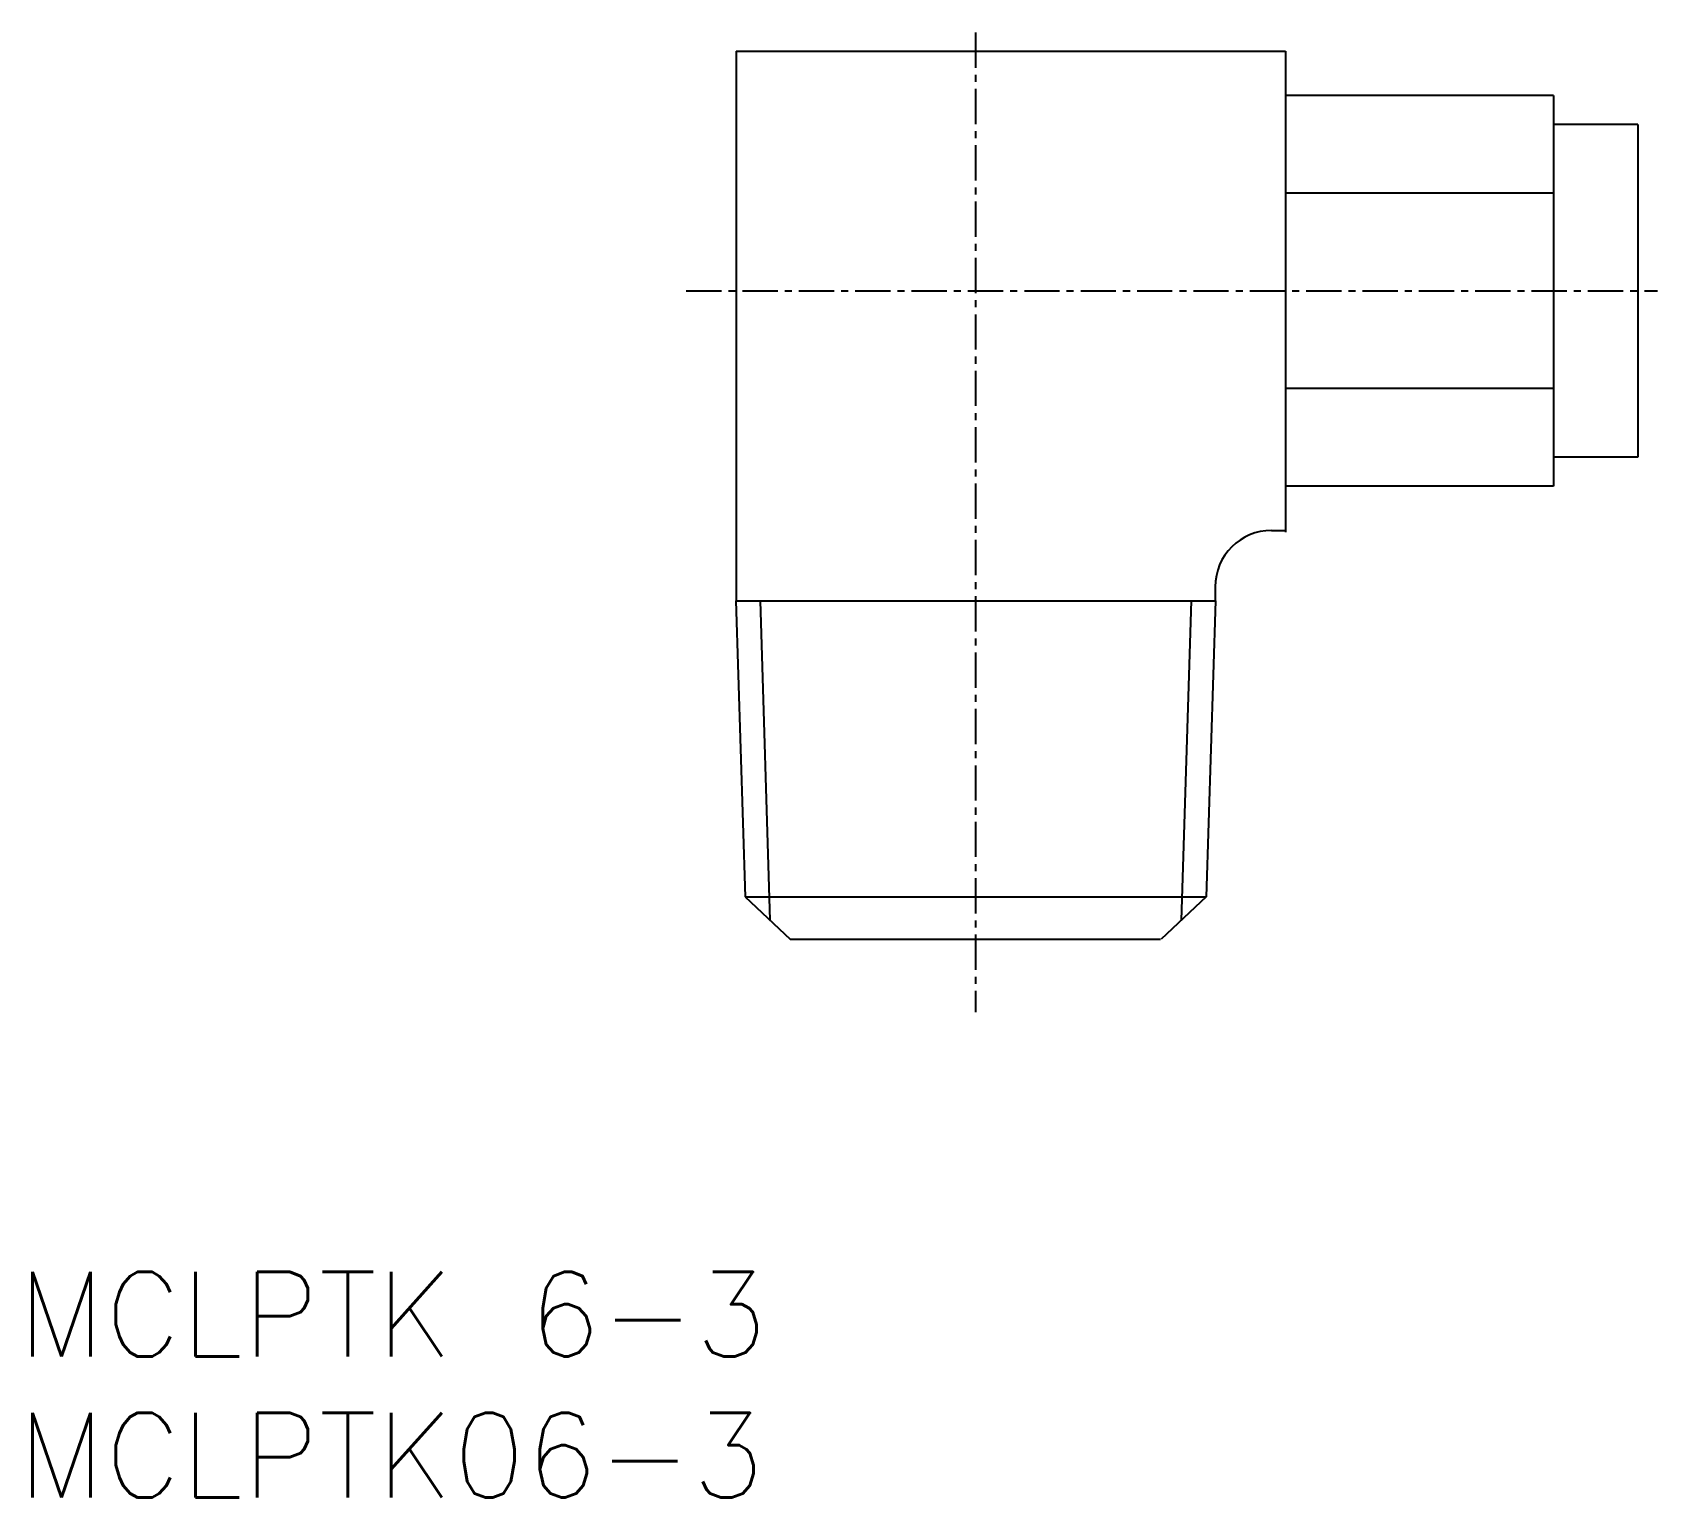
# Model space of a CAD drawing. Extents: x 0.5 to 58.2, y 0 to 52.
import ezdxf

# ---------------------------------------------------------------- set-up
doc = ezdxf.new("R2010")
doc.units = 0
doc.linetypes.add('CENTER', pattern=[2, 1.25, -0.25, 0.25, -0.25])
doc.layers.get('0').update_dxf_attribs({"linetype": 'CONTINUOUS'})
doc.layers.add('CENTER', color=1, linetype='CENTER')
doc.styles.get("Standard").update_dxf_attribs({"font": 'txt.shx'})

# ---------------------------------------------------------------- blocks, each defined once
blk = doc.blocks.new('*U3')
at = {"color": 7, "linetype": 'CONTINUOUS'}
blk.add_text('MCLPTK06-3', height=3, dxfattribs=at).set_placement((0, 0))
blk = doc.blocks.new('*U4')
at = {"color": 7, "linetype": 'CONTINUOUS'}
blk.add_text('MCLPTK 6-3', height=3, dxfattribs=at).set_placement((0, 5))

msp = doc.modelspace()

# ---------------------------------------------------------------- linework, layer by layer
at = {"color": 7, "linetype": 'CONTINUOUS'}
for p, q in [((25.48, 51.31), (44.98, 51.31)), ((25.48, 51.31), (25.48, 31.81)), ((44.98, 51.31), (44.98, 34.247)), ((54.48, 49.738), (44.98, 49.738)), ((54.48, 49.738), (54.48, 35.882)), ((57.48, 48.71), (54.48, 48.71)), ((57.48, 48.71), (57.48, 36.91)), ((54.48, 46.274), (44.98, 46.274)), ((54.48, 39.346), (44.98, 39.346)), ((57.48, 36.91), (54.48, 36.91)), ((54.48, 35.882), (44.98, 35.882)), ((44.48, 34.31), (44.98, 34.31)), ((42.48, 32.31), (42.48, 31.81)), ((25.473, 31.81), (25.801, 21.309)), ((25.48, 31.81), (42.488, 31.81)), ((42.488, 31.81), (42.16, 21.309)), ((25.801, 21.309), (27.397, 19.81)), ((25.801, 21.309), (42.16, 21.309)), ((42.16, 21.309), (40.564, 19.81)), ((27.397, 19.81), (40.534, 19.81))]:
    msp.add_line(p, q, dxfattribs=at)
at = {"color": 3, "linetype": 'CONTINUOUS'}
for p, q in [((26.329, 31.81), (26.683, 20.481)), ((41.632, 31.81), (41.278, 20.481))]:
    msp.add_line(p, q, dxfattribs=at)
at = {"color": 7, "linetype": 'CONTINUOUS'}
msp.add_arc((44.48, 32.31), 2, 90, 180, dxfattribs=at)
at = {"layer": 'CENTER', "color": 1, "linetype": 'CENTER'}
for p, q in [((33.98, 51.974), (33.98, 17.22)), ((23.708, 42.81), (58.175, 42.81))]:
    msp.add_line(p, q, dxfattribs=at)

# ---------------------------------------------------------------- block references
at = {"color": 7, "linetype": 'CONTINUOUS'}
for name in ['*U4', '*U3']:
    msp.add_blockref(name, (0, 0), dxfattribs=at)

doc.saveas('drawing.dxf')
